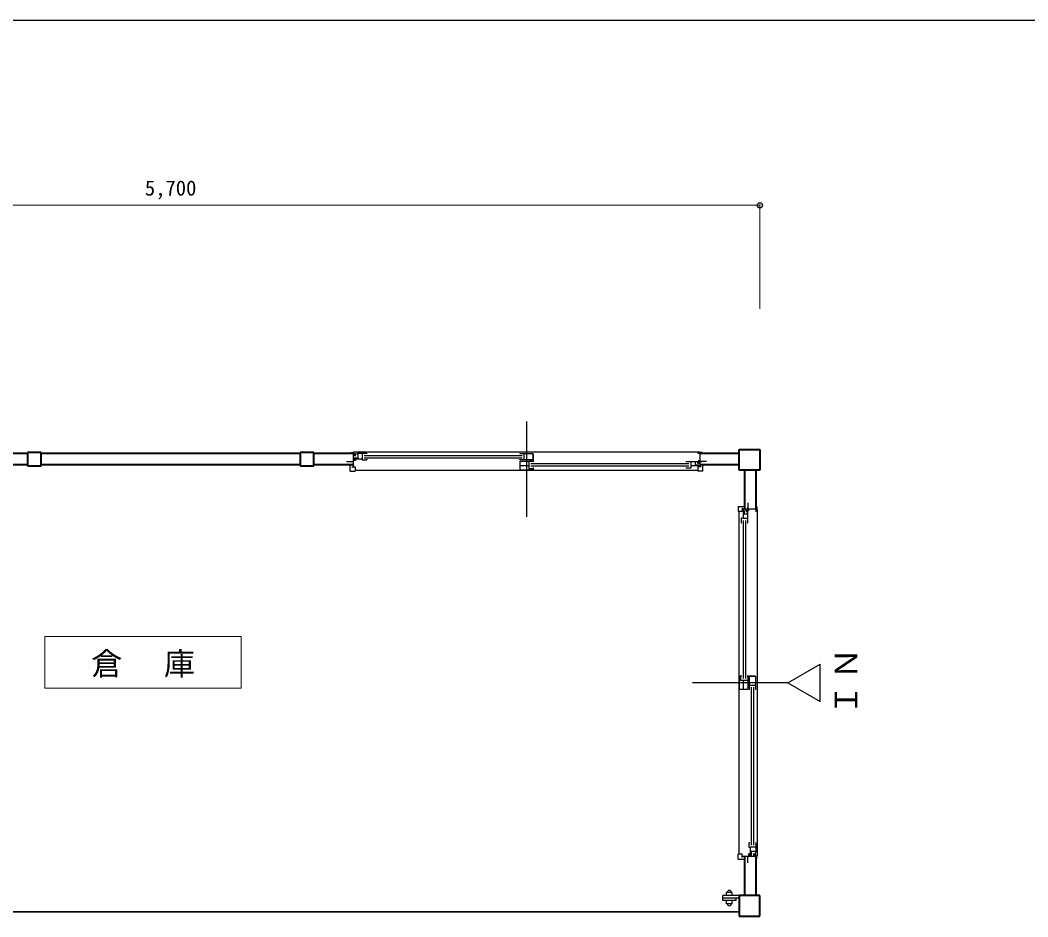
# Model space of a CAD drawing. Units: millimetres at full size, sheet at 1:50; details may follow other scales. Extents: x -9796 to 9869, y -7043 to 6939.
# Drawn here: x -4871 to 4, y 2604 to 6939 of the extents above; entities that cross this region are included whole.
import ezdxf
from ezdxf.enums import TextEntityAlignment as Align

# ---------------------------------------------------------------- set-up
doc = ezdxf.new("R2010")
doc.units = ezdxf.units.MM
doc.header["$LTSCALE"] = 50
doc.header["$PDMODE"] = 32
doc.header["$PDSIZE"] = 25
for name, color, linetype, lineweight in [('0-0', 7, 'Continuous', 25), ('0-1', 7, 'Continuous', 25), ('0-2', 7, 'Continuous', 25), ('0-A', 7, 'Continuous', 25)]:
    doc.layers.add(name, color=color, linetype=linetype, lineweight=lineweight)
doc.styles.add('ＭＳ ゴシック', font='')
doc.styles.get('ＭＳ ゴシック').set_extended_font_data('MS Gothic')

msp = doc.modelspace()

# ---------------------------------------------------------------- linework, layer by layer
at = {"layer": '0-0'}
msp.add_lwpolyline([(-9796.21, 6939.35), (9865.95, 6939.35), (9865.95, -7043.08)], dxfattribs=at)
at = {"layer": '0-1'}
for p, q in [((-2421.31, 4998.54), (-2421.31, 4538.53)), ((-3271.61, 4848.87), (-3260.31, 4848.87)), ((-3256.81, 4851.87), (-3260.31, 4848.37)), ((-3260.31, 4848.87), (-3260.31, 4778.87)), ((-3260.31, 4844.62), (-3250.31, 4844.62)), ((-3252.32, 4832.62), (-3260.31, 4832.62)), ((-3250.25, 4840.12), (-3257.31, 4840.12)), ((-3256.81, 4851.87), (-1585.81, 4851.87)), ((-3252.31, 4837.12), (-3250.31, 4837.12)), ((-3247.31, 4832.12), (-3252.29, 4832.62)), ((-3250.31, 4844.62), (-3250.31, 4843.12)), ((-3250.31, 4840.12), (-3250.31, 4837.12)), ((-3250.25, 4840.12), (-3239.32, 4844.12)), ((-3194.31, 4844.12), (-3239.32, 4844.12)), ((-3237.61, 4844.12), (-3237.61, 4818.62)), ((-3215.86, 4844.12), (-3215.86, 4818.62)), ((-3206.31, 4835.12), (-2441.81, 4835.12)), ((-3194.31, 4844.12), (-3194.31, 4842.12)), ((-2453.81, 4844.12), (-2453.81, 4842.12)), ((-2453.81, 4844.12), (-2388.81, 4844.12)), ((-2432.01, 4812.62), (-2432.01, 4844.12)), ((-2388.81, 4807.12), (-2388.81, 4844.12)), ((-2388.81, 4838.82), (-2388.81, 4807.62)), ((-1592.31, 4844.62), (-1592.31, 4843.12)), ((-1582.31, 4844.62), (-1592.31, 4844.62)), ((-1585.81, 4851.87), (-1582.31, 4848.37)), ((-1582.31, 4848.87), (-1582.31, 4778.87)), ((-1571.01, 4848.87), (-1582.31, 4848.87)), ((-3291.31, 4805.87), (-3260.31, 4805.87)), ((-3274.31, 4759.12), (-3274.31, 4789.12)), ((-3266.31, 4805.87), (-3266.31, 4802.87)), ((-3266.31, 4778.87), (-3249.31, 4778.87)), ((-3260.31, 4815.12), (-3247.81, 4815.12)), ((-3260.31, 4811.12), (-3247.81, 4811.12)), ((-3254.31, 4822.82), (-3254.31, 4818.62)), ((-3254.31, 4822.82), (-3237.61, 4822.82)), ((-3254.31, 4818.62), (-3215.86, 4818.62)), ((-3249.31, 4778.87), (-3249.31, 4763.87)), ((-3247.81, 4815.12), (-3247.81, 4811.12)), ((-3239.31, 4818.62), (-3216.81, 4818.62)), ((-3216.81, 4813.62), (-3216.81, 4818.62)), ((-3216.81, 4818.12), (-3216.81, 4812.62)), ((-3216.81, 4812.62), (-3194.31, 4812.62)), ((-3206.31, 4823.12), (-2441.81, 4823.12)), ((-3194.31, 4814.72), (-3194.31, 4816.12)), ((-3194.31, 4815.82), (-3194.31, 4812.62)), ((-2453.81, 4814.72), (-2453.81, 4816.12)), ((-2453.81, 4815.82), (-2453.81, 4812.62)), ((-2388.81, 4812.62), (-2453.81, 4812.62)), ((-2388.81, 4805.12), (-2453.81, 4805.12)), ((-2453.81, 4805.12), (-2453.81, 4763.62)), ((-2453.81, 4785.37), (-2409.81, 4785.37)), ((-2409.81, 4805.12), (-2409.81, 4769.92)), ((-2405.11, 4805.12), (-2405.11, 4810.72)), ((-2396.81, 4810.72), (-2405.11, 4810.72)), ((-2401.81, 4807.12), (-2388.81, 4807.12)), ((-2400.81, 4796.12), (-1636.31, 4796.12)), ((-2400.81, 4784.12), (-1636.31, 4784.12)), ((-2388.81, 4805.12), (-2388.81, 4803.12)), ((-1648.31, 4775.72), (-1648.31, 4777.12)), ((-1648.31, 4776.82), (-1648.31, 4773.62)), ((-1626.76, 4805.12), (-1626.76, 4783.62)), ((-1588.31, 4783.62), (-1626.76, 4783.62)), ((-1625.81, 4783.62), (-1625.81, 4773.62)), ((-1605.56, 4805.12), (-1605.56, 4783.62)), ((-1588.31, 4787.82), (-1605.56, 4787.82)), ((-1590.31, 4797.62), (-1595.31, 4797.12)), ((-1593.31, 4778.87), (-1593.31, 4763.87)), ((-1576.31, 4778.87), (-1593.31, 4778.87)), ((-1592.31, 4805.12), (-1592.31, 4802.12)), ((-1590.31, 4802.12), (-1592.31, 4802.12)), ((-1582.31, 4809.02), (-1590.31, 4809.02)), ((-1590.31, 4797.62), (-1582.31, 4797.62)), ((-1588.31, 4787.82), (-1588.31, 4783.62)), ((-1551.31, 4805.87), (-1582.31, 4805.87)), ((-1576.31, 4805.87), (-1576.31, 4802.87)), ((-1568.31, 4759.12), (-1568.31, 4789.12)), ((-3274.31, 4759.12), (-3249.31, 4759.12)), ((-3249.31, 4763.87), (-3249.31, 4759.12)), ((-3249.31, 4763.87), (-1593.31, 4763.87)), ((-2388.81, 4769.92), (-2409.81, 4769.92)), ((-1625.81, 4773.62), (-1648.31, 4773.62)), ((-1593.31, 4763.87), (-1593.31, 4759.12)), ((-1568.31, 4759.12), (-1593.31, 4759.12)), ((-1392.31, 2706.12), (-1472.31, 2706.12)), ((-1472.31, 2682.12), (-1472.31, 2706.12)), ((-1392.31, 2694.12), (-1472.31, 2694.12)), ((-1407.31, 2682.12), (-1472.31, 2682.12)), ((-1453.81, 2706.12), (-1453.81, 2721.12)), ((-1425.81, 2721.12), (-1453.81, 2721.12)), ((-1453.81, 2667.12), (-1453.81, 2682.12)), ((-1425.81, 2706.12), (-1425.81, 2721.12)), ((-1425.81, 2667.12), (-1425.81, 2682.12)), ((-1407.31, 2682.12), (-1407.31, 2694.12)), ((-1425.81, 2667.12), (-1453.81, 2667.12))]:
    msp.add_line(p, q, dxfattribs=at)
at = {"layer": '0-1', "color": 2, "lineweight": 40}
for p, q in [((-4834.31, 4844.12), (-6892.31, 4844.12)), ((-4769.31, 4849.12), (-4834.31, 4849.12)), ((-4834.31, 4849.12), (-4834.31, 4784.12)), ((-4769.31, 4784.12), (-4769.31, 4849.12)), ((-3515.31, 4844.12), (-4769.31, 4844.12)), ((-3450.31, 4849.12), (-3515.31, 4849.12)), ((-3515.31, 4849.12), (-3515.31, 4784.12)), ((-3450.31, 4784.12), (-3450.31, 4849.12)), ((-3260.31, 4844.12), (-3450.31, 4844.12)), ((-1392.31, 4844.12), (-1582.31, 4844.12)), ((-1392.31, 4864.12), (-1292.31, 4864.12)), ((-1392.31, 4764.12), (-1392.31, 4864.12)), ((-1292.31, 4864.12), (-1292.31, 4764.12)), ((-4834.31, 4789.12), (-6892.31, 4789.12)), ((-4834.31, 4784.12), (-4769.31, 4784.12)), ((-3515.31, 4789.12), (-4769.31, 4789.12)), ((-3515.31, 4784.12), (-3450.31, 4784.12)), ((-3260.31, 4789.12), (-3450.31, 4789.12)), ((-1392.31, 4789.12), (-1582.31, 4789.12)), ((-1292.31, 4764.12), (-1392.31, 4764.12)), ((-1392.31, 2706.12), (-1392.31, 2606.12)), ((-1292.31, 2706.12), (-1392.31, 2706.12)), ((-1292.31, 2606.12), (-1292.31, 2706.12)), ((-1392.31, 2606.12), (-1292.31, 2606.12))]:
    msp.add_line(p, q, dxfattribs=at)
at = {"layer": '0-1', "color": 4, "lineweight": 18}
msp.add_lwpolyline([(-6992.31, 6044.12), (-1292.31, 6044.12), (-1292.31, 5544.12)], dxfattribs=at)
at = {"layer": '0-1'}
for points in [[(-3257.31, 4840.12), (-3257.31, 4837.12), (-3255.31, 4837.12)], [(-2388.81, 4777.12), (-2388.81, 4763.62), (-2453.81, 4763.62)], [(-1648.31, 4803.12), (-1648.31, 4805.12), (-1585.31, 4805.12)], [(-1585.31, 4805.12), (-1585.31, 4802.12), (-1587.31, 4802.12)]]:
    msp.add_lwpolyline(points, dxfattribs=at)
for centre, radius, start, end in [((-3252.32, 4832.32), 0.3, 84.2894, 90), ((-1439.81, 2721.12), 10, 0, 180), ((-1439.81, 2667.12), 10, 180, 0)]:
    msp.add_arc(centre, radius, start, end, dxfattribs=at)
at = {"layer": '0-1', "color": 4}
msp.add_point((-1292.31, 6044.12), dxfattribs=at)
at = {"layer": '0-2', "color": 2, "lineweight": 40}
for p, q in [((-1367.31, 4764.12), (-1367.31, 4574.12)), ((-1312.31, 4764.12), (-1312.31, 4574.12)), ((-1367.31, 2896.12), (-1367.31, 2706.12)), ((-1312.31, 2896.12), (-1312.31, 2706.12))]:
    msp.add_line(p, q, dxfattribs=at)
at = {"layer": '0-2'}
for p, q in [((-1397.31, 4588.12), (-1397.31, 4563.12)), ((-1397.31, 4588.12), (-1367.31, 4588.12)), ((-1350.56, 4605.12), (-1350.56, 4574.12)), ((-1307.56, 4585.42), (-1307.56, 4574.12)), ((-1392.56, 4563.12), (-1397.31, 4563.12)), ((-1392.56, 2907.12), (-1392.56, 4563.12)), ((-1377.56, 4563.12), (-1392.56, 4563.12)), ((-1377.56, 4580.12), (-1377.56, 4563.12)), ((-1307.56, 4574.12), (-1377.56, 4574.12)), ((-1372.81, 4568.12), (-1372.81, 4529.67)), ((-1368.61, 4568.12), (-1372.81, 4568.12)), ((-1351.31, 4550.87), (-1372.81, 4550.87)), ((-1368.61, 4568.12), (-1368.61, 4550.87)), ((-1358.81, 4566.12), (-1359.31, 4561.12)), ((-1358.81, 4566.12), (-1358.81, 4574.12)), ((-1354.31, 4571.12), (-1354.31, 4569.12)), ((-1351.31, 4571.12), (-1354.31, 4571.12)), ((-1354.31, 4566.12), (-1354.31, 4564.12)), ((-1351.31, 4564.12), (-1354.31, 4564.12)), ((-1350.56, 4580.12), (-1353.56, 4580.12)), ((-1351.31, 4508.12), (-1351.31, 4571.12)), ((-1347.41, 4574.12), (-1347.41, 4566.12)), ((-1304.56, 4570.62), (-1308.06, 4574.12)), ((-1304.56, 2899.62), (-1304.56, 4570.62)), ((-1382.81, 4530.62), (-1382.81, 4508.12)), ((-1372.81, 4530.62), (-1382.81, 4530.62)), ((-1379.61, 4508.12), (-1382.81, 4508.12)), ((-1380.71, 4508.12), (-1379.31, 4508.12)), ((-1351.31, 4529.67), (-1372.81, 4529.67)), ((-1372.31, 3755.62), (-1372.31, 4520.12)), ((-1360.31, 3755.62), (-1360.31, 4520.12)), ((-1353.31, 4508.12), (-1351.31, 4508.12)), ((-1392.81, 3767.62), (-1392.81, 3702.62)), ((-1379.31, 3767.62), (-1392.81, 3767.62)), ((-1386.51, 3767.62), (-1386.51, 3746.62)), ((-1351.31, 3767.62), (-1353.31, 3767.62)), ((-1351.31, 3767.62), (-1351.31, 3702.62)), ((-1349.31, 3767.62), (-1312.31, 3767.62)), ((-1349.31, 3754.62), (-1349.31, 3767.62)), ((-1317.61, 3767.62), (-1348.81, 3767.62)), ((-1345.71, 3759.62), (-1345.71, 3751.32)), ((-1343.81, 3767.62), (-1343.81, 3702.62)), ((-1312.31, 3702.62), (-1312.31, 3767.62)), ((-1157.89, 3735.12), (-1617.9, 3735.12)), ((-1351.31, 3746.62), (-1386.51, 3746.62)), ((-1371.06, 3702.62), (-1371.06, 3746.62)), ((-1351.31, 3751.32), (-1345.71, 3751.32)), ((-1343.81, 3724.42), (-1312.31, 3724.42)), ((-1333.31, 2950.12), (-1333.31, 3714.62)), ((-1321.31, 2950.12), (-1321.31, 3714.62)), ((-1351.31, 3702.62), (-1392.81, 3702.62)), ((-1340.61, 3702.62), (-1343.81, 3702.62)), ((-1341.71, 3702.62), (-1340.31, 3702.62)), ((-1312.31, 3702.62), (-1314.31, 3702.62)), ((-1340.61, 2962.12), (-1343.81, 2962.12)), ((-1342.81, 2939.62), (-1337.81, 2939.62)), ((-1341.71, 2962.12), (-1340.31, 2962.12)), ((-1337.81, 2902.12), (-1337.81, 2940.57)), ((-1312.31, 2940.57), (-1337.81, 2940.57)), ((-1337.81, 2917.12), (-1337.81, 2939.62)), ((-1312.31, 2962.12), (-1314.31, 2962.12)), ((-1312.31, 2962.12), (-1312.31, 2917.11)), ((-1397.31, 2882.12), (-1397.31, 2907.12)), ((-1392.56, 2907.12), (-1397.31, 2907.12)), ((-1397.31, 2882.12), (-1367.31, 2882.12)), ((-1377.56, 2907.12), (-1392.56, 2907.12)), ((-1377.56, 2890.12), (-1377.56, 2907.12)), ((-1350.56, 2890.12), (-1353.56, 2890.12)), ((-1350.56, 2865.12), (-1350.56, 2896.12)), ((-1345.31, 2896.12), (-1345.31, 2908.62)), ((-1341.31, 2908.62), (-1345.31, 2908.62)), ((-1341.31, 2896.12), (-1341.31, 2908.62)), ((-1312.31, 2918.82), (-1337.81, 2918.82)), ((-1333.61, 2902.12), (-1337.81, 2902.12)), ((-1333.61, 2902.12), (-1333.61, 2918.82)), ((-1324.31, 2909.12), (-1323.81, 2904.13)), ((-1323.81, 2904.11), (-1323.81, 2896.12)), ((-1319.31, 2904.12), (-1319.31, 2906.12)), ((-1316.31, 2906.12), (-1319.31, 2906.12)), ((-1319.31, 2899.12), (-1319.31, 2901.12)), ((-1316.31, 2899.12), (-1319.31, 2899.12)), ((-1316.31, 2906.18), (-1312.31, 2917.11)), ((-1316.31, 2906.18), (-1316.31, 2899.12)), ((-1311.81, 2906.12), (-1313.31, 2906.12)), ((-1311.81, 2896.12), (-1311.81, 2906.12)), ((-1304.56, 2899.62), (-1308.06, 2896.12))]:
    msp.add_line(p, q, dxfattribs=at)
at = {"layer": '0-2', "color": 3, "lineweight": 35}
msp.add_line((-6892.31, 2628.62), (-1392.31, 2628.62), dxfattribs=at)
at = {"layer": '0-2'}
for points in [[(-1311.81, 4574.12), (-1311.81, 4564.12), (-1313.31, 4564.12)], [(-1338.31, 2939.62), (-1343.81, 2939.62), (-1343.81, 2962.12)], [(-1307.56, 2884.82), (-1307.56, 2896.12), (-1377.56, 2896.12)]]:
    msp.add_lwpolyline(points, dxfattribs=at)
msp.add_arc((-1324.11, 2904.11), 0.3, 0, 5.71059, dxfattribs=at)
at = {"layer": '0-A'}
for p, q in [((-1157.89, 3735.12), (-1001.04, 3825.67)), ((-1001.04, 3644.57), (-1001.04, 3825.67)), ((-1157.89, 3735.12), (-1001.04, 3644.57))]:
    msp.add_line(p, q, dxfattribs=at)
at = {"layer": '0-A', "color": 4, "lineweight": 18}
msp.add_lwpolyline([(-4750.92, 3709.71), (-3800.92, 3709.71), (-3800.92, 3959.71), (-4750.92, 3959.71)], close=True, dxfattribs=at)

# ---------------------------------------------------------------- texts
at = {"layer": '0-1', "color": 4, "style": 'ＭＳ ゴシック'}
msp.add_text('5,700', height=73.31, dxfattribs=at).set_placement((-4267.31, 6069.12), align=Align.BOTTOM_LEFT)
at = {"layer": '0-A', "insert": (-4526.39, 3760.71), "char_height": 110, "attachment_point": 7, "style": 'ＭＳ ゴシック'}
msp.add_mtext('\\T1.17;倉\u3000庫', dxfattribs=at)
at = {"layer": '0-A', "insert": (-820.73, 3577.5), "char_height": 110, "attachment_point": 7, "rotation": 90, "style": 'ＭＳ ゴシック'}
msp.add_mtext('\\T1.17;ＩＮ', dxfattribs=at)

doc.saveas('drawing.dxf')
